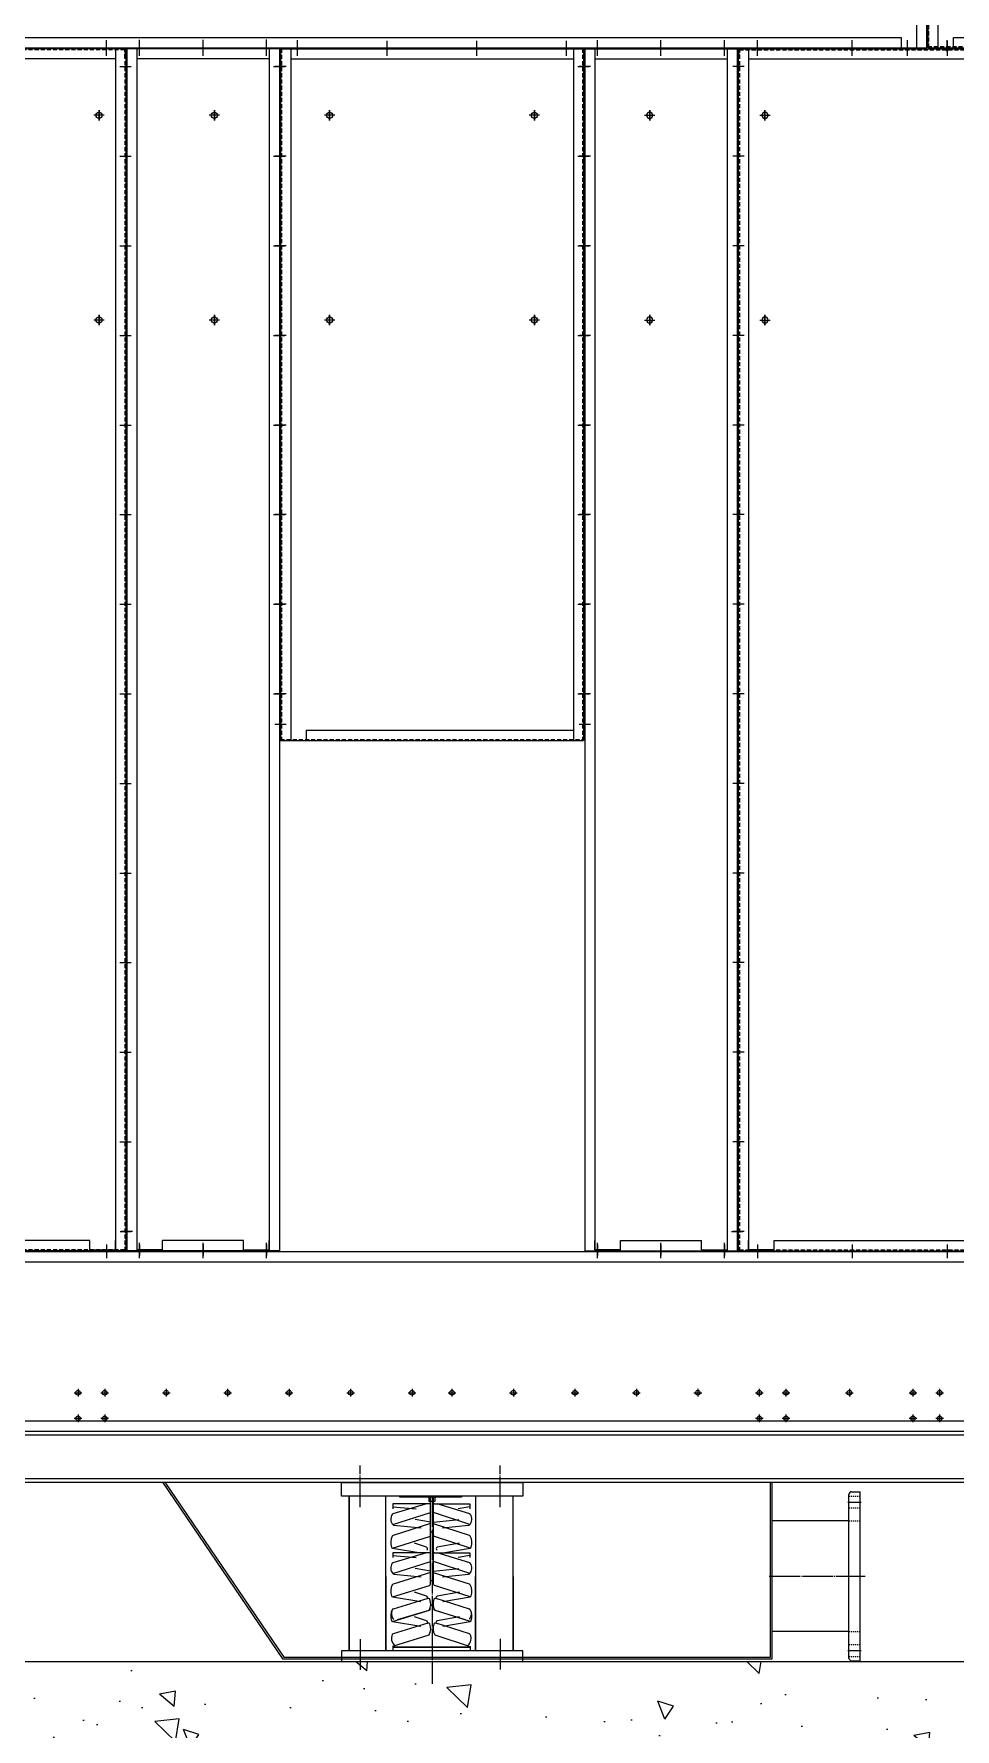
# Model space of a CAD drawing. Header units: millimetres. Extents: x 3659 to 28539, y 2640 to 20234.
# Drawn here: x 17848 to 19647, y 5952 to 9263 of the extents above; entities that cross this region are included whole.
import ezdxf

# ---------------------------------------------------------------- set-up
doc = ezdxf.new("R2010")
doc.units = ezdxf.units.MM
for name, pattern in [('CENTER', [65, 60, -2, 1, -2]), ('HIDDEN', [3, 2, -1]), ('JIS_02_1.0', [2, 1, -1])]:
    doc.linetypes.add(name, pattern=pattern)
for name, color, linetype in [('4', 6, 'Continuous'), ('CENTER', 1, 'CENTER'), ('L1_', 7, 'Continuous'), ('냉각탑_기초', 23, 'Continuous'), ('숨은선', 5, 'HIDDEN')]:
    doc.layers.add(name, color=color, linetype=linetype)

# ---------------------------------------------------------------- blocks, each defined once
blk = doc.blocks.new('A$C232A6A8C')
for p, q in [((2390.6, 350), (210.6, 350)), ((2370.7, 330), (230.6, 330)), ((260.5, 20), (2340.7, 20)), ((210.6, 0), (2390.6, 0))]:
    blk.add_line(p, q)
for centre in [(609.6, 75), (661.6, 75), (781.6, 75), (901.6, 75), (1021.6, 75), (1141.6, 75), (1261.6, 75), (1339.6, 75), (1459.6, 75), (1579.6, 75), (1699.6, 75), (1819.6, 75), (1939.6, 75), (1991.6, 75), (2115.6, 75), (2239.6, 75), (2291.6, 75), (609.6, 25), (661.6, 25), (1939.6, 25), (1991.6, 25), (2239.6, 25), (2291.6, 25)]:
    blk.add_circle(centre, 4.5)
at = {"layer": 'CENTER'}
for p, q in [((665.1, 364.5), (665.1, 343.2)), ((729.6, 364.5), (729.6, 343.2)), ((853.6, 364.5), (853.6, 343.2)), ((977.6, 364.5), (977.6, 343.2)), ((1623.6, 364.5), (1623.6, 343.2)), ((1747.6, 364.5), (1747.6, 343.2)), ((1871.6, 364.5), (1871.6, 343.2)), ((1936.2, 364.5), (1936.2, 343.2)), ((2121.2, 364.5), (2121.2, 343.2)), ((2306.2, 364.5), (2306.2, 343.2)), ((602.1, 75), (617.1, 75)), ((602.1, 75), (617.1, 75)), ((602.1, 75), (617.1, 75)), ((602.1, 75), (617.1, 75)), ((602.1, 75), (617.1, 75)), ((602.1, 75), (617.1, 75)), ((602.1, 75), (617.1, 75)), ((609.6, 82.5), (609.6, 67.5)), ((609.6, 82.5), (609.6, 67.5)), ((609.6, 82.5), (609.6, 67.5)), ((609.6, 82.5), (609.6, 67.5)), ((609.6, 82.5), (609.6, 67.5)), ((609.6, 82.5), (609.6, 67.5)), ((609.6, 82.5), (609.6, 67.5)), ((609.6, 82.5), (609.6, 67.5)), ((609.6, 82.5), (609.6, 67.5)), ((609.6, 82.5), (609.6, 67.5)), ((654.1, 75), (669.1, 75)), ((654.1, 75), (669.1, 75)), ((654.1, 75), (669.1, 75)), ((654.1, 75), (669.1, 75)), ((654.1, 75), (669.1, 75)), ((654.1, 75), (669.1, 75)), ((654.1, 75), (669.1, 75)), ((661.6, 82.5), (661.6, 67.5)), ((661.6, 82.5), (661.6, 67.5)), ((661.6, 82.5), (661.6, 67.5)), ((661.6, 82.5), (661.6, 67.5)), ((661.6, 82.5), (661.6, 67.5)), ((661.6, 82.5), (661.6, 67.5)), ((661.6, 82.5), (661.6, 67.5)), ((661.6, 82.5), (661.6, 67.5)), ((661.6, 82.5), (661.6, 67.5)), ((661.6, 82.5), (661.6, 67.5)), ((774.1, 75), (789.1, 75)), ((774.1, 75), (789.1, 75)), ((774.1, 75), (789.1, 75)), ((774.1, 75), (789.1, 75)), ((774.1, 75), (789.1, 75)), ((774.1, 75), (789.1, 75)), ((774.1, 75), (789.1, 75)), ((781.6, 82.5), (781.6, 67.5)), ((781.6, 82.5), (781.6, 67.5)), ((781.6, 82.5), (781.6, 67.5)), ((781.6, 82.5), (781.6, 67.5)), ((781.6, 82.5), (781.6, 67.5)), ((781.6, 82.5), (781.6, 67.5)), ((781.6, 82.5), (781.6, 67.5)), ((781.6, 82.5), (781.6, 67.5)), ((781.6, 82.5), (781.6, 67.5)), ((781.6, 82.5), (781.6, 67.5)), ((894.1, 75), (909.1, 75)), ((894.1, 75), (909.1, 75)), ((894.1, 75), (909.1, 75)), ((894.1, 75), (909.1, 75)), ((894.1, 75), (909.1, 75)), ((894.1, 75), (909.1, 75)), ((894.1, 75), (909.1, 75)), ((901.6, 82.5), (901.6, 67.5)), ((901.6, 82.5), (901.6, 67.5)), ((901.6, 82.5), (901.6, 67.5)), ((901.6, 82.5), (901.6, 67.5)), ((901.6, 82.5), (901.6, 67.5)), ((901.6, 82.5), (901.6, 67.5)), ((901.6, 82.5), (901.6, 67.5)), ((901.6, 82.5), (901.6, 67.5)), ((901.6, 82.5), (901.6, 67.5)), ((901.6, 82.5), (901.6, 67.5)), ((1014.1, 75), (1029.1, 75)), ((1014.1, 75), (1029.1, 75)), ((1014.1, 75), (1029.1, 75)), ((1014.1, 75), (1029.1, 75)), ((1014.1, 75), (1029.1, 75)), ((1014.1, 75), (1029.1, 75)), ((1014.1, 75), (1029.1, 75)), ((1021.6, 82.5), (1021.6, 67.5)), ((1021.6, 82.5), (1021.6, 67.5)), ((1021.6, 82.5), (1021.6, 67.5)), ((1021.6, 82.5), (1021.6, 67.5)), ((1021.6, 82.5), (1021.6, 67.5)), ((1021.6, 82.5), (1021.6, 67.5)), ((1021.6, 82.5), (1021.6, 67.5)), ((1021.6, 82.5), (1021.6, 67.5)), ((1021.6, 82.5), (1021.6, 67.5)), ((1021.6, 82.5), (1021.6, 67.5)), ((1134.1, 75), (1149.1, 75)), ((1134.1, 75), (1149.1, 75)), ((1134.1, 75), (1149.1, 75)), ((1134.1, 75), (1149.1, 75)), ((1134.1, 75), (1149.1, 75)), ((1134.1, 75), (1149.1, 75)), ((1134.1, 75), (1149.1, 75)), ((1141.6, 82.5), (1141.6, 67.5)), ((1141.6, 82.5), (1141.6, 67.5)), ((1141.6, 82.5), (1141.6, 67.5)), ((1141.6, 82.5), (1141.6, 67.5)), ((1141.6, 82.5), (1141.6, 67.5)), ((1141.6, 82.5), (1141.6, 67.5)), ((1141.6, 82.5), (1141.6, 67.5)), ((1141.6, 82.5), (1141.6, 67.5)), ((1141.6, 82.5), (1141.6, 67.5)), ((1141.6, 82.5), (1141.6, 67.5)), ((1254.1, 75), (1269.1, 75)), ((1254.1, 75), (1269.1, 75)), ((1254.1, 75), (1269.1, 75)), ((1254.1, 75), (1269.1, 75)), ((1254.1, 75), (1269.1, 75)), ((1254.1, 75), (1269.1, 75)), ((1254.1, 75), (1269.1, 75)), ((1261.6, 82.5), (1261.6, 67.5)), ((1261.6, 82.5), (1261.6, 67.5)), ((1261.6, 82.5), (1261.6, 67.5)), ((1261.6, 82.5), (1261.6, 67.5)), ((1261.6, 82.5), (1261.6, 67.5)), ((1261.6, 82.5), (1261.6, 67.5)), ((1261.6, 82.5), (1261.6, 67.5)), ((1261.6, 82.5), (1261.6, 67.5)), ((1261.6, 82.5), (1261.6, 67.5)), ((1261.6, 82.5), (1261.6, 67.5)), ((1332.1, 75), (1347.1, 75)), ((1332.1, 75), (1347.1, 75)), ((1332.1, 75), (1347.1, 75)), ((1332.1, 75), (1347.1, 75)), ((1332.1, 75), (1347.1, 75)), ((1332.1, 75), (1347.1, 75)), ((1332.1, 75), (1347.1, 75)), ((1339.6, 82.5), (1339.6, 67.5)), ((1339.6, 82.5), (1339.6, 67.5)), ((1339.6, 82.5), (1339.6, 67.5)), ((1339.6, 82.5), (1339.6, 67.5)), ((1339.6, 82.5), (1339.6, 67.5)), ((1339.6, 82.5), (1339.6, 67.5)), ((1339.6, 82.5), (1339.6, 67.5)), ((1339.6, 82.5), (1339.6, 67.5)), ((1339.6, 82.5), (1339.6, 67.5)), ((1339.6, 82.5), (1339.6, 67.5)), ((1452.1, 75), (1467.1, 75)), ((1452.1, 75), (1467.1, 75)), ((1452.1, 75), (1467.1, 75)), ((1452.1, 75), (1467.1, 75)), ((1452.1, 75), (1467.1, 75)), ((1452.1, 75), (1467.1, 75)), ((1452.1, 75), (1467.1, 75)), ((1459.6, 82.5), (1459.6, 67.5)), ((1459.6, 82.5), (1459.6, 67.5)), ((1459.6, 82.5), (1459.6, 67.5)), ((1459.6, 82.5), (1459.6, 67.5)), ((1459.6, 82.5), (1459.6, 67.5)), ((1459.6, 82.5), (1459.6, 67.5)), ((1459.6, 82.5), (1459.6, 67.5)), ((1459.6, 82.5), (1459.6, 67.5)), ((1459.6, 82.5), (1459.6, 67.5)), ((1459.6, 82.5), (1459.6, 67.5)), ((1572.1, 75), (1587.1, 75)), ((1572.1, 75), (1587.1, 75)), ((1572.1, 75), (1587.1, 75)), ((1572.1, 75), (1587.1, 75)), ((1572.1, 75), (1587.1, 75)), ((1572.1, 75), (1587.1, 75)), ((1572.1, 75), (1587.1, 75)), ((1579.6, 82.5), (1579.6, 67.5)), ((1579.6, 82.5), (1579.6, 67.5)), ((1579.6, 82.5), (1579.6, 67.5)), ((1579.6, 82.5), (1579.6, 67.5)), ((1579.6, 82.5), (1579.6, 67.5)), ((1579.6, 82.5), (1579.6, 67.5)), ((1579.6, 82.5), (1579.6, 67.5)), ((1579.6, 82.5), (1579.6, 67.5)), ((1579.6, 82.5), (1579.6, 67.5)), ((1579.6, 82.5), (1579.6, 67.5)), ((1692.1, 75), (1707.1, 75)), ((1692.1, 75), (1707.1, 75)), ((1692.1, 75), (1707.1, 75)), ((1692.1, 75), (1707.1, 75)), ((1692.1, 75), (1707.1, 75)), ((1692.1, 75), (1707.1, 75)), ((1692.1, 75), (1707.1, 75)), ((1699.6, 82.5), (1699.6, 67.5)), ((1699.6, 82.5), (1699.6, 67.5)), ((1699.6, 82.5), (1699.6, 67.5)), ((1699.6, 82.5), (1699.6, 67.5)), ((1699.6, 82.5), (1699.6, 67.5)), ((1699.6, 82.5), (1699.6, 67.5)), ((1699.6, 82.5), (1699.6, 67.5)), ((1699.6, 82.5), (1699.6, 67.5)), ((1699.6, 82.5), (1699.6, 67.5)), ((1699.6, 82.5), (1699.6, 67.5)), ((1812.1, 75), (1827.1, 75)), ((1812.1, 75), (1827.1, 75)), ((1812.1, 75), (1827.1, 75)), ((1812.1, 75), (1827.1, 75)), ((1812.1, 75), (1827.1, 75)), ((1812.1, 75), (1827.1, 75)), ((1812.1, 75), (1827.1, 75)), ((1819.6, 82.5), (1819.6, 67.5)), ((1819.6, 82.5), (1819.6, 67.5)), ((1819.6, 82.5), (1819.6, 67.5)), ((1819.6, 82.5), (1819.6, 67.5)), ((1819.6, 82.5), (1819.6, 67.5)), ((1819.6, 82.5), (1819.6, 67.5)), ((1819.6, 82.5), (1819.6, 67.5)), ((1819.6, 82.5), (1819.6, 67.5)), ((1819.6, 82.5), (1819.6, 67.5)), ((1819.6, 82.5), (1819.6, 67.5)), ((1932.1, 75), (1947.1, 75)), ((1932.1, 75), (1947.1, 75)), ((1932.1, 75), (1947.1, 75)), ((1932.1, 75), (1947.1, 75)), ((1932.1, 75), (1947.1, 75)), ((1932.1, 75), (1947.1, 75)), ((1932.1, 75), (1947.1, 75)), ((1939.6, 82.5), (1939.6, 67.5)), ((1939.6, 82.5), (1939.6, 67.5)), ((1939.6, 82.5), (1939.6, 67.5)), ((1939.6, 82.5), (1939.6, 67.5)), ((1939.6, 82.5), (1939.6, 67.5)), ((1939.6, 82.5), (1939.6, 67.5)), ((1939.6, 82.5), (1939.6, 67.5)), ((1939.6, 82.5), (1939.6, 67.5)), ((1939.6, 82.5), (1939.6, 67.5)), ((1939.6, 82.5), (1939.6, 67.5)), ((1984.1, 75), (1999.1, 75)), ((1984.1, 75), (1999.1, 75)), ((1984.1, 75), (1999.1, 75)), ((1984.1, 75), (1999.1, 75)), ((1984.1, 75), (1999.1, 75)), ((1984.1, 75), (1999.1, 75)), ((1984.1, 75), (1999.1, 75)), ((1991.6, 82.5), (1991.6, 67.5)), ((1991.6, 82.5), (1991.6, 67.5)), ((1991.6, 82.5), (1991.6, 67.5)), ((1991.6, 82.5), (1991.6, 67.5)), ((1991.6, 82.5), (1991.6, 67.5)), ((1991.6, 82.5), (1991.6, 67.5)), ((1991.6, 82.5), (1991.6, 67.5)), ((1991.6, 82.5), (1991.6, 67.5)), ((1991.6, 82.5), (1991.6, 67.5)), ((1991.6, 82.5), (1991.6, 67.5)), ((2108.1, 75), (2123.1, 75)), ((2108.1, 75), (2123.1, 75)), ((2108.1, 75), (2123.1, 75)), ((2108.1, 75), (2123.1, 75)), ((2108.1, 75), (2123.1, 75)), ((2108.1, 75), (2123.1, 75)), ((2108.1, 75), (2123.1, 75)), ((2115.6, 82.5), (2115.6, 67.5)), ((2115.6, 82.5), (2115.6, 67.5)), ((2115.6, 82.5), (2115.6, 67.5)), ((2115.6, 82.5), (2115.6, 67.5)), ((2115.6, 82.5), (2115.6, 67.5)), ((2115.6, 82.5), (2115.6, 67.5)), ((2115.6, 82.5), (2115.6, 67.5)), ((2115.6, 82.5), (2115.6, 67.5)), ((2115.6, 82.5), (2115.6, 67.5)), ((2115.6, 82.5), (2115.6, 67.5)), ((2232.1, 75), (2247.1, 75)), ((2232.1, 75), (2247.1, 75)), ((2232.1, 75), (2247.1, 75)), ((2232.1, 75), (2247.1, 75)), ((2232.1, 75), (2247.1, 75)), ((2232.1, 75), (2247.1, 75)), ((2232.1, 75), (2247.1, 75)), ((2239.6, 82.5), (2239.6, 67.5)), ((2239.6, 82.5), (2239.6, 67.5)), ((2239.6, 82.5), (2239.6, 67.5)), ((2239.6, 82.5), (2239.6, 67.5)), ((2239.6, 82.5), (2239.6, 67.5)), ((2239.6, 82.5), (2239.6, 67.5)), ((2239.6, 82.5), (2239.6, 67.5)), ((2239.6, 82.5), (2239.6, 67.5)), ((2239.6, 82.5), (2239.6, 67.5)), ((2239.6, 82.5), (2239.6, 67.5)), ((2284.1, 75), (2299.1, 75)), ((2284.1, 75), (2299.1, 75)), ((2284.1, 75), (2299.1, 75)), ((2284.1, 75), (2299.1, 75)), ((2284.1, 75), (2299.1, 75)), ((2284.1, 75), (2299.1, 75)), ((2284.1, 75), (2299.1, 75)), ((2291.6, 82.5), (2291.6, 67.5)), ((2291.6, 82.5), (2291.6, 67.5)), ((2291.6, 82.5), (2291.6, 67.5)), ((2291.6, 82.5), (2291.6, 67.5)), ((2291.6, 82.5), (2291.6, 67.5)), ((2291.6, 82.5), (2291.6, 67.5)), ((2291.6, 82.5), (2291.6, 67.5)), ((2291.6, 82.5), (2291.6, 67.5)), ((2291.6, 82.5), (2291.6, 67.5)), ((2291.6, 82.5), (2291.6, 67.5)), ((602.1, 25), (617.1, 25)), ((602.1, 25), (617.1, 25)), ((602.1, 25), (617.1, 25)), ((602.1, 25), (617.1, 25)), ((602.1, 25), (617.1, 25)), ((602.1, 25), (617.1, 25)), ((602.1, 25), (617.1, 25)), ((609.6, 32.5), (609.6, 17.5)), ((609.6, 32.5), (609.6, 17.5)), ((609.6, 32.5), (609.6, 17.5)), ((609.6, 32.5), (609.6, 17.5)), ((609.6, 32.5), (609.6, 17.5)), ((609.6, 32.5), (609.6, 17.5)), ((609.6, 32.5), (609.6, 17.5)), ((609.6, 32.5), (609.6, 17.5)), ((609.6, 32.5), (609.6, 17.5)), ((609.6, 32.5), (609.6, 17.5)), ((654.1, 25), (669.1, 25)), ((654.1, 25), (669.1, 25)), ((654.1, 25), (669.1, 25)), ((654.1, 25), (669.1, 25)), ((654.1, 25), (669.1, 25)), ((654.1, 25), (669.1, 25)), ((654.1, 25), (669.1, 25)), ((661.6, 32.5), (661.6, 17.5)), ((661.6, 32.5), (661.6, 17.5)), ((661.6, 32.5), (661.6, 17.5)), ((661.6, 32.5), (661.6, 17.5)), ((661.6, 32.5), (661.6, 17.5)), ((661.6, 32.5), (661.6, 17.5)), ((661.6, 32.5), (661.6, 17.5)), ((661.6, 32.5), (661.6, 17.5)), ((661.6, 32.5), (661.6, 17.5)), ((661.6, 32.5), (661.6, 17.5)), ((1932.1, 25), (1947.1, 25)), ((1932.1, 25), (1947.1, 25)), ((1932.1, 25), (1947.1, 25)), ((1932.1, 25), (1947.1, 25)), ((1932.1, 25), (1947.1, 25)), ((1932.1, 25), (1947.1, 25)), ((1932.1, 25), (1947.1, 25)), ((1939.6, 32.5), (1939.6, 17.5)), ((1939.6, 32.5), (1939.6, 17.5)), ((1939.6, 32.5), (1939.6, 17.5)), ((1939.6, 32.5), (1939.6, 17.5)), ((1939.6, 32.5), (1939.6, 17.5)), ((1939.6, 32.5), (1939.6, 17.5)), ((1939.6, 32.5), (1939.6, 17.5)), ((1939.6, 32.5), (1939.6, 17.5)), ((1939.6, 32.5), (1939.6, 17.5)), ((1939.6, 32.5), (1939.6, 17.5)), ((1984.1, 25), (1999.1, 25)), ((1984.1, 25), (1999.1, 25)), ((1984.1, 25), (1999.1, 25)), ((1984.1, 25), (1999.1, 25)), ((1984.1, 25), (1999.1, 25)), ((1984.1, 25), (1999.1, 25)), ((1984.1, 25), (1999.1, 25)), ((1991.6, 32.5), (1991.6, 17.5)), ((1991.6, 32.5), (1991.6, 17.5)), ((1991.6, 32.5), (1991.6, 17.5)), ((1991.6, 32.5), (1991.6, 17.5)), ((1991.6, 32.5), (1991.6, 17.5)), ((1991.6, 32.5), (1991.6, 17.5)), ((1991.6, 32.5), (1991.6, 17.5)), ((1991.6, 32.5), (1991.6, 17.5)), ((1991.6, 32.5), (1991.6, 17.5)), ((1991.6, 32.5), (1991.6, 17.5)), ((2232.1, 25), (2247.1, 25)), ((2232.1, 25), (2247.1, 25)), ((2232.1, 25), (2247.1, 25)), ((2232.1, 25), (2247.1, 25)), ((2232.1, 25), (2247.1, 25)), ((2232.1, 25), (2247.1, 25)), ((2232.1, 25), (2247.1, 25)), ((2239.6, 32.5), (2239.6, 17.5)), ((2239.6, 32.5), (2239.6, 17.5)), ((2239.6, 32.5), (2239.6, 17.5)), ((2239.6, 32.5), (2239.6, 17.5)), ((2239.6, 32.5), (2239.6, 17.5)), ((2239.6, 32.5), (2239.6, 17.5)), ((2239.6, 32.5), (2239.6, 17.5)), ((2239.6, 32.5), (2239.6, 17.5)), ((2239.6, 32.5), (2239.6, 17.5)), ((2239.6, 32.5), (2239.6, 17.5)), ((2284.1, 25), (2299.1, 25)), ((2284.1, 25), (2299.1, 25)), ((2284.1, 25), (2299.1, 25)), ((2284.1, 25), (2299.1, 25)), ((2284.1, 25), (2299.1, 25)), ((2284.1, 25), (2299.1, 25)), ((2284.1, 25), (2299.1, 25)), ((2291.6, 32.5), (2291.6, 17.5)), ((2291.6, 32.5), (2291.6, 17.5)), ((2291.6, 32.5), (2291.6, 17.5)), ((2291.6, 32.5), (2291.6, 17.5)), ((2291.6, 32.5), (2291.6, 17.5)), ((2291.6, 32.5), (2291.6, 17.5)), ((2291.6, 32.5), (2291.6, 17.5)), ((2291.6, 32.5), (2291.6, 17.5)), ((2291.6, 32.5), (2291.6, 17.5)), ((2291.6, 32.5), (2291.6, 17.5))]:
    blk.add_line(p, q, dxfattribs=at)
blk = doc.blocks.new('A$C246B6C69')
for p, q in [((10.7, 14.4), (10.7, 2362.4)), ((1010.7, 2362.4), (10.7, 2362.4)), ((10.7, 14.4), (10.7, 2362.4)), ((1010.7, 2362.4), (10.7, 2362.4)), ((30.7, 14.4), (30.7, 2362.4)), ((30.7, 14.4), (30.7, 2362.4)), ((990.7, 2362.4), (990.7, 14.4)), ((990.7, 2362.4), (990.7, 14.4)), ((1010.7, 2362.4), (1010.7, 14.4)), ((1010.7, 2362.4), (1010.7, 14.4)), ((1010.7, 2342.7), (1010.7, 2362.4)), ((990.7, 2342.4), (30.7, 2342.4)), ((990.7, 2342.4), (30.7, 2342.4)), ((30.7, 34.4), (30.7, 34.4)), ((30.7, 16.4), (30.7, 34.4)), ((30.7, 34.4), (30.7, 34.4)), ((30.7, 16.4), (30.7, 34.4)), ((940.7, 34.4), (74.7, 34.4)), ((74.7, 16.4), (74.7, 34.4)), ((940.7, 34.4), (74.7, 34.4)), ((74.7, 16.4), (74.7, 34.4)), ((940.7, 16.4), (940.7, 34.4)), ((940.7, 16.4), (940.7, 34.4)), ((990.7, 34.4), (990.7, 34.4)), ((990.7, 16.4), (990.7, 34.4)), ((990.7, 34.4), (990.7, 34.4)), ((990.7, 16.4), (990.7, 34.4)), ((1010.7, 14.4), (10.7, 14.4)), ((1010.7, 14.4), (10.7, 14.4)), ((74.7, 16.4), (30.7, 16.4)), ((74.7, 16.4), (30.7, 16.4)), ((940.7, 16.4), (990.7, 16.4)), ((940.7, 16.4), (990.7, 16.4))]:
    blk.add_line(p, q)
for centre in [(958.7, 2232.4), (958.7, 2232.4), (958.7, 2232.4), (958.7, 2232.4), (958.7, 2232.4), (958.7, 2232.4), (958.7, 2232.4), (958.7, 2232.4), (958.7, 1832.4), (958.7, 1832.4), (958.7, 1832.4), (958.7, 1832.4), (958.7, 1832.4), (958.7, 1832.4), (958.7, 1832.4), (958.7, 1832.4)]:
    blk.add_circle(centre, 6)
at = {"layer": 'CENTER'}
for p, q in [((48.2, 2356.4), (48.2, 2378.9)), ((233.2, 2356.4), (233.2, 2378.9)), ((418.2, 2356.4), (418.2, 2378.9)), ((603.2, 2356.4), (603.2, 2378.9)), ((680.2, 2356.4), (680.2, 2378.9)), ((788.2, 2356.4), (788.2, 2378.9)), ((973.2, 2356.4), (973.2, 2378.9)), ((21.9, 2327.4), (0, 2327.4)), ((999.5, 2327.4), (1021.4, 2327.4)), ((968.7, 2232.4), (948.7, 2232.4)), ((968.7, 2232.4), (948.7, 2232.4)), ((968.7, 2232.4), (948.7, 2232.4)), ((968.7, 2232.4), (948.7, 2232.4)), ((968.7, 2232.4), (948.7, 2232.4)), ((968.7, 2232.4), (948.7, 2232.4)), ((968.7, 2232.4), (948.7, 2232.4)), ((968.7, 2232.4), (948.7, 2232.4)), ((958.7, 2222.4), (958.7, 2242.4)), ((958.7, 2242.4), (958.7, 2222.4)), ((958.7, 2242.4), (958.7, 2222.4)), ((958.7, 2242.4), (958.7, 2222.4)), ((958.7, 2222.4), (958.7, 2242.4)), ((958.7, 2242.4), (958.7, 2222.4)), ((958.7, 2242.4), (958.7, 2222.4)), ((958.7, 2242.4), (958.7, 2222.4)), ((21.9, 2152.4), (0, 2152.4)), ((999.5, 2152.4), (1021.4, 2152.4)), ((21.9, 1977.4), (0, 1977.4)), ((999.5, 1977.4), (1021.4, 1977.4)), ((968.7, 1832.4), (948.7, 1832.4)), ((968.7, 1832.4), (948.7, 1832.4)), ((968.7, 1832.4), (948.7, 1832.4)), ((968.7, 1832.4), (948.7, 1832.4)), ((968.7, 1832.4), (948.7, 1832.4)), ((968.7, 1832.4), (948.7, 1832.4)), ((968.7, 1832.4), (948.7, 1832.4)), ((968.7, 1832.4), (948.7, 1832.4)), ((958.7, 1822.4), (958.7, 1842.4)), ((958.7, 1842.4), (958.7, 1822.4)), ((958.7, 1842.4), (958.7, 1822.4)), ((958.7, 1842.4), (958.7, 1822.4)), ((958.7, 1822.4), (958.7, 1842.4)), ((958.7, 1842.4), (958.7, 1822.4)), ((958.7, 1842.4), (958.7, 1822.4)), ((958.7, 1842.4), (958.7, 1822.4)), ((21.9, 1802.4), (0, 1802.4)), ((999.5, 1802.4), (1021.4, 1802.4)), ((21.9, 1627.4), (0, 1627.4)), ((999.5, 1627.4), (1021.4, 1627.4)), ((21.9, 1452.4), (0, 1452.4)), ((999.5, 1452.4), (1021.4, 1452.4)), ((21.9, 1277.4), (0, 1277.4)), ((999.5, 1277.4), (1021.4, 1277.4)), ((21.9, 1102.4), (0, 1102.4)), ((999.5, 1102.4), (1021.4, 1102.4)), ((21.9, 927.4), (0, 927.4)), ((999.5, 927.4), (1021.4, 927.4)), ((21.9, 752.4), (0, 752.4)), ((999.5, 752.4), (1021.4, 752.4)), ((21.9, 577.4), (0, 577.4)), ((999.5, 577.4), (1021.4, 577.4)), ((21.9, 402.4), (0, 402.4)), ((999.5, 402.4), (1021.4, 402.4)), ((21.9, 227.4), (0, 227.4)), ((999.5, 227.4), (1021.4, 227.4)), ((21.9, 52.4), (0, 52.4)), ((999.5, 52.4), (1021.4, 52.4)), ((48.2, 21.3), (48.2, 0)), ((233.2, 21.3), (233.2, 0)), ((418.2, 21.3), (418.2, 0)), ((603.2, 21.3), (603.2, 0)), ((788.2, 21.3), (788.2, 0)), ((973.2, 21.3), (973.2, 0))]:
    blk.add_line(p, q, dxfattribs=at)
at = {"layer": '숨은선', "ltscale": 4}
for p, q in [((12.7, 14.4), (12.7, 2362.4)), ((12.7, 14.4), (12.7, 2362.4)), ((1008.7, 2360.4), (12.7, 2360.4)), ((1008.7, 2360.4), (12.7, 2360.4)), ((1008.7, 2362.4), (1008.7, 14.4)), ((1008.7, 2362.4), (1008.7, 14.4)), ((1008.7, 2344.7), (1008.7, 2362.4)), ((1008.7, 16.4), (12.7, 16.4)), ((1008.7, 16.4), (12.7, 16.4))]:
    blk.add_line(p, q, dxfattribs=at)
blk = doc.blocks.new('A$C303A38E9')
for p, q in [((511.2, 2364), (213.2, 2364)), ((213.2, 2364), (213.2, 16)), ((511.2, 2364), (213.2, 2364)), ((233.2, 2364), (233.2, 16)), ((491.2, 2364), (491.2, 16)), ((491.2, 2364), (491.2, 16)), ((511.2, 2364), (511.2, 16)), ((511.2, 2364), (511.2, 16)), ((491.2, 2344), (233.2, 2344)), ((491.2, 2344), (233.2, 2344)), ((441.2, 36), (283.2, 36)), ((441.2, 36), (283.2, 36)), ((283.2, 18), (283.2, 36)), ((283.2, 18), (283.2, 36)), ((441.2, 18), (441.2, 36)), ((441.2, 18), (441.2, 36)), ((491.2, 36), (491.2, 36)), ((491.2, 18), (491.2, 36)), ((491.2, 36), (491.2, 36)), ((491.2, 18), (491.2, 36)), ((511.2, 16), (213.2, 16)), ((511.2, 16), (213.2, 16)), ((283.2, 18), (233.2, 18)), ((441.2, 18), (491.2, 18)), ((441.2, 18), (491.2, 18))]:
    blk.add_line(p, q)
for centre in [(384.2, 2234), (384.2, 2234), (384.2, 2234), (384.2, 2234), (384.2, 2234), (384.2, 2234), (384.2, 2234), (384.2, 2234), (384.2, 1834), (384.2, 1834), (384.2, 1834), (384.2, 1834), (384.2, 1834), (384.2, 1834), (384.2, 1834), (384.2, 1834)]:
    blk.add_circle(centre, 6)
at = {"layer": 'CENTER'}
for p, q in [((238.2, 2350), (238.2, 2379.5)), ((362.2, 2350), (362.2, 2379.5)), ((486.2, 2350), (486.2, 2379.5)), ((200, 2329), (221.9, 2329)), ((500, 2329), (521.9, 2329)), ((524.5, 2329), (502.5, 2329)), ((394.2, 2234), (374.2, 2234)), ((394.2, 2234), (374.2, 2234)), ((394.2, 2234), (374.2, 2234)), ((394.2, 2234), (374.2, 2234)), ((394.2, 2234), (374.2, 2234)), ((394.2, 2234), (374.2, 2234)), ((394.2, 2234), (374.2, 2234)), ((394.2, 2234), (374.2, 2234)), ((384.2, 2224), (384.2, 2244)), ((384.2, 2244), (384.2, 2224)), ((384.2, 2244), (384.2, 2224)), ((384.2, 2244), (384.2, 2224)), ((384.2, 2224), (384.2, 2244)), ((384.2, 2244), (384.2, 2224)), ((384.2, 2244), (384.2, 2224)), ((384.2, 2244), (384.2, 2224)), ((200, 2154), (221.9, 2154)), ((500, 2154), (521.9, 2154)), ((524.5, 2154), (502.5, 2154)), ((200, 1979), (221.9, 1979)), ((500, 1979), (521.9, 1979)), ((524.5, 1979), (502.5, 1979)), ((394.2, 1834), (374.2, 1834)), ((394.2, 1834), (374.2, 1834)), ((394.2, 1834), (374.2, 1834)), ((394.2, 1834), (374.2, 1834)), ((394.2, 1834), (374.2, 1834)), ((394.2, 1834), (374.2, 1834)), ((394.2, 1834), (374.2, 1834)), ((394.2, 1834), (374.2, 1834)), ((384.2, 1824), (384.2, 1844)), ((384.2, 1844), (384.2, 1824)), ((384.2, 1844), (384.2, 1824)), ((384.2, 1844), (384.2, 1824)), ((384.2, 1824), (384.2, 1844)), ((384.2, 1844), (384.2, 1824)), ((384.2, 1844), (384.2, 1824)), ((384.2, 1844), (384.2, 1824)), ((200, 1804), (221.9, 1804)), ((500, 1804), (521.9, 1804)), ((524.5, 1804), (502.5, 1804)), ((200, 1629), (221.9, 1629)), ((500, 1629), (521.9, 1629)), ((524.5, 1629), (502.5, 1629)), ((200, 1454), (221.9, 1454)), ((200, 1454), (221.9, 1454)), ((500, 1454), (521.9, 1454)), ((524.5, 1454), (502.5, 1454)), ((200, 1279), (221.9, 1279)), ((200, 1279), (221.9, 1279)), ((500, 1279), (521.9, 1279)), ((524.5, 1279), (502.5, 1279)), ((200, 1104), (221.9, 1104)), ((200, 1104), (221.9, 1104)), ((500, 1104), (521.9, 1104)), ((524.5, 1104), (502.5, 1104)), ((200, 929), (221.9, 929)), ((200, 929), (221.9, 929)), ((200, 754), (221.9, 754)), ((200, 754), (221.9, 754)), ((200, 579), (221.9, 579)), ((200, 579), (221.9, 579)), ((200, 404), (221.9, 404)), ((200, 404), (221.9, 404)), ((200, 229), (221.9, 229)), ((200, 229), (221.9, 229)), ((224.5, 54), (202.5, 54)), ((238.2, 2), (238.2, 31.5)), ((362.2, 2), (362.2, 31.5)), ((486.2, 2), (486.2, 31.5))]:
    blk.add_line(p, q, dxfattribs=at)
blk = doc.blocks.new('A$C4A3D3E3C')
for p, q in [((10.7, 1351), (10.7, 0)), ((10.7, 1351), (602.7, 1351)), ((30.7, 1351), (30.7, 0)), ((30.7, 1331), (582.7, 1331)), ((582.7, 1351), (582.7, 0)), ((602.7, 1351), (602.7, 0)), ((10.7, 0), (602.7, 0)), ((60.7, 20), (60.7, 0)), ((60.7, 20), (582.7, 20))]:
    blk.add_line(p, q)
for centre in [(106.6, 1221), (106.6, 1221), (106.6, 1221), (106.6, 1221), (506.6, 1221), (506.6, 1221), (506.6, 1221), (506.6, 1221), (106.6, 821), (106.6, 821), (106.6, 821), (106.6, 821), (506.6, 821), (506.6, 821), (506.6, 821), (506.6, 821)]:
    blk.add_circle(centre, 6)
at = {"layer": 'CENTER'}
for p, q in [((44.2, 1337), (44.2, 1366.5)), ((219.2, 1337), (219.2, 1366.5)), ((394.2, 1337), (394.2, 1366.5)), ((569.2, 1337), (569.2, 1366.5)), ((21.9, 1316), (0, 1316)), ((615.9, 1316), (594, 1316)), ((106.6, 1211), (106.6, 1231)), ((106.6, 1231), (106.6, 1211)), ((106.6, 1231), (106.6, 1211)), ((106.6, 1231), (106.6, 1211)), ((506.6, 1211), (506.6, 1231)), ((506.6, 1231), (506.6, 1211)), ((506.6, 1231), (506.6, 1211)), ((506.6, 1231), (506.6, 1211)), ((116.6, 1221), (96.6, 1221)), ((116.6, 1221), (96.6, 1221)), ((116.6, 1221), (96.6, 1221)), ((116.6, 1221), (96.6, 1221)), ((516.6, 1221), (496.6, 1221)), ((516.6, 1221), (496.6, 1221)), ((516.6, 1221), (496.6, 1221)), ((516.6, 1221), (496.6, 1221)), ((21.9, 1141), (0, 1141)), ((615.9, 1141), (594, 1141)), ((21.9, 966), (0, 966)), ((615.9, 966), (594, 966)), ((106.6, 811), (106.6, 831)), ((106.6, 831), (106.6, 811)), ((106.6, 831), (106.6, 811)), ((106.6, 831), (106.6, 811)), ((506.6, 811), (506.6, 831)), ((506.6, 831), (506.6, 811)), ((506.6, 831), (506.6, 811)), ((506.6, 831), (506.6, 811)), ((116.6, 821), (96.6, 821)), ((116.6, 821), (96.6, 821)), ((116.6, 821), (96.6, 821)), ((116.6, 821), (96.6, 821)), ((516.6, 821), (496.6, 821)), ((516.6, 821), (496.6, 821)), ((516.6, 821), (496.6, 821)), ((516.6, 821), (496.6, 821)), ((21.9, 791), (0, 791)), ((615.9, 791), (594, 791)), ((21.9, 616), (0, 616)), ((615.9, 616), (594, 616)), ((21.9, 441), (0, 441)), ((615.9, 441), (594, 441)), ((21.9, 266), (0, 266)), ((615.9, 266), (594, 266)), ((21.9, 91), (0, 91)), ((615.9, 91), (594, 91)), ((21.9, 31), (0, 31)), ((615.9, 31), (594, 31))]:
    blk.add_line(p, q, dxfattribs=at)
at = {"layer": '숨은선', "ltscale": 4}
for p, q in [((12.7, 1351), (12.7, 0)), ((600.7, 1351), (600.7, 0)), ((10.7, 2), (602.7, 2))]:
    blk.add_line(p, q, dxfattribs=at)
blk = doc.blocks.new('A$C29DC3867')
for p, q in [((2122.6, 315.2), (2122.6, 17.2)), ((2142.6, 17.2), (2142.6, 315.2)), ((2142.6, 17.2), (2142.6, 315.2)), ((2142.6, 315.2), (2142.6, 17.2)), ((260.6, 37.2), (2092.6, 37.2)), ((210.6, 17.2), (2142.6, 17.2))]:
    blk.add_line(p, q)
at = {"color": 7}
blk.add_line((2092.6, 37.2), (2092.6, 17.2), dxfattribs=at)
at = {"layer": 'CENTER'}
for p, q in [((853.6, 3.7), (853.6, 33.2)), ((541.1, 1.2), (541.1, 30.7)), ((605.6, 3.2), (605.6, 32.7)), ((729.6, 3.2), (729.6, 32.7)), ((914.1, 2.4), (914.1, 32)), ((914.1, 1.2), (914.1, 30.7)), ((914.1, 1.2), (914.1, 30.7)), ((914.1, 1.2), (914.1, 30.7)), ((1089.1, 1.2), (1089.1, 30.7)), ((1089.1, 1.2), (1089.1, 30.7)), ((1089.1, 1.2), (1089.1, 30.7)), ((1089.1, 1.2), (1089.1, 30.7)), ((1264.1, 1.2), (1264.1, 30.7)), ((1264.1, 1.2), (1264.1, 30.7)), ((1264.1, 1.2), (1264.1, 30.7)), ((1264.1, 1.2), (1264.1, 30.7)), ((1439.1, 1.2), (1439.1, 30.7)), ((1439.1, 1.2), (1439.1, 30.7)), ((1499.6, 2.4), (1499.6, 32)), ((1623.6, 2.4), (1623.6, 32)), ((1747.6, 2.4), (1747.6, 32)), ((1812.1, 1.2), (1812.1, 30.7)), ((1812.1, 1.2), (1812.1, 30.7)), ((1997.1, 1.2), (1997.1, 30.7)), ((2105.1, 1.2), (2105.1, 30.7))]:
    blk.add_line(p, q, dxfattribs=at)
blk = doc.blocks.new('A$C2D151E2C')
for p, q in [((0, 314), (50, 314)), ((0, 16), (0, 314)), ((0, 314), (50, 314)), ((0, 16), (0, 314)), ((0, 314), (0, 16)), ((0, 314), (1632, 314)), ((20, 314), (20, 16)), ((1612, 16), (1612, 314)), ((1632, 16), (1632, 314)), ((1632, 314), (1632, 16)), ((20, 294), (1612, 294)), ((1582, 36), (20, 36)), ((1582, 16), (1582, 36)), ((1632, 16), (0, 16))]:
    blk.add_line(p, q)
at = {"color": 7}
blk.add_line((0, 314), (1632, 314), dxfattribs=at)
for centre in [(25, 289), (25, 289), (25, 289), (25, 289), (77, 283), (77, 283), (77, 283), (77, 283), (1073, 283), (1073, 283), (1073, 283), (1073, 283), (1125, 289), (1125, 289), (1125, 289), (1125, 289), (1177, 289), (1177, 289), (1177, 289), (1177, 289), (1177, 239), (1177, 239), (1177, 239), (1177, 239), (25, 165), (25, 165), (25, 165), (25, 165), (77, 183), (77, 183), (77, 183), (77, 183), (1073, 183), (1073, 183), (1073, 183), (1073, 183), (1125, 165), (1125, 165), (1125, 165), (1125, 165), (77, 126), (77, 126), (77, 126), (77, 126), (575, 106), (575, 106), (575, 106), (575, 106), (1073, 126), (1073, 126), (1073, 126), (1073, 126), (77, 86), (77, 86), (77, 86), (77, 86), (1073, 86), (1073, 86), (1073, 86), (1073, 86), (25, 41), (25, 41), (25, 41), (25, 41), (1125, 41), (1125, 41), (1125, 41), (1125, 41)]:
    blk.add_circle(centre, 4.5)
at = {"layer": 'CENTER'}
for p, q in [((1177, 300), (1177, 329.5)), ((1357, 329.5), (1357, 300)), ((1537, 328.7), (1537, 299.2)), ((17.5, 289), (32.5, 289)), ((17.5, 289), (32.5, 289)), ((17.5, 289), (32.5, 289)), ((17.5, 289), (32.5, 289)), ((20, 289), (30, 289)), ((20, 289), (30, 289)), ((20, 289), (30, 289)), ((20, 289), (30, 289)), ((25, 281.5), (25, 296.5)), ((25, 296.5), (25, 281.5)), ((25, 296.5), (25, 281.5)), ((25, 296.5), (25, 281.5)), ((25, 284), (25, 294)), ((25, 294), (25, 284)), ((25, 294), (25, 284)), ((25, 294), (25, 284)), ((69.5, 283), (84.5, 283)), ((69.5, 283), (84.5, 283)), ((69.5, 283), (84.5, 283)), ((69.5, 283), (84.5, 283)), ((82, 283), (72, 283)), ((82, 283), (72, 283)), ((82, 283), (72, 283)), ((82, 283), (72, 283)), ((77, 275.5), (77, 290.5)), ((77, 290.5), (77, 275.5)), ((77, 290.5), (77, 275.5)), ((77, 290.5), (77, 275.5)), ((77, 288.6), (77, 277.2)), ((1065.5, 283), (1080.5, 283)), ((1065.5, 283), (1080.5, 283)), ((1065.5, 283), (1080.5, 283)), ((1065.5, 283), (1080.5, 283)), ((1068, 283), (1078, 283)), ((1068, 283), (1078, 283)), ((1068, 283), (1078, 283)), ((1068, 283), (1078, 283)), ((1073, 275.5), (1073, 290.5)), ((1073, 290.5), (1073, 275.5)), ((1073, 290.5), (1073, 275.5)), ((1073, 290.5), (1073, 275.5)), ((1073, 288.6), (1073, 277.2)), ((1117.5, 289), (1132.5, 289)), ((1117.5, 289), (1132.5, 289)), ((1117.5, 289), (1132.5, 289)), ((1117.5, 289), (1132.5, 289)), ((1130, 289), (1120, 289)), ((1130, 289), (1120, 289)), ((1130, 289), (1120, 289)), ((1130, 289), (1120, 289)), ((1125, 281.5), (1125, 296.5)), ((1125, 296.5), (1125, 281.5)), ((1125, 296.5), (1125, 281.5)), ((1125, 296.5), (1125, 281.5)), ((1125, 284), (1125, 294)), ((1125, 294), (1125, 284)), ((1125, 294), (1125, 284)), ((1125, 294), (1125, 284)), ((1169.5, 289), (1184.5, 289)), ((1169.5, 289), (1184.5, 289)), ((1169.5, 289), (1184.5, 289)), ((1169.5, 289), (1184.5, 289)), ((1171.3, 289), (1182.7, 289)), ((1182.7, 289), (1171.3, 289)), ((1177, 281.5), (1177, 296.5)), ((1177, 296.5), (1177, 281.5)), ((1177, 296.5), (1177, 281.5)), ((1177, 296.5), (1177, 281.5)), ((1169.5, 239), (1184.5, 239)), ((1169.5, 239), (1184.5, 239)), ((1169.5, 239), (1184.5, 239)), ((1169.5, 239), (1184.5, 239)), ((1171.3, 239), (1182.7, 239)), ((1182.7, 239), (1171.3, 239)), ((1177, 231.5), (1177, 246.5)), ((1177, 246.5), (1177, 231.5)), ((1177, 246.5), (1177, 231.5)), ((1177, 246.5), (1177, 231.5)), ((1177, 231.3), (1177, 244.7)), ((25, 157.5), (25, 172.5)), ((25, 172.5), (25, 157.5)), ((25, 172.5), (25, 157.5)), ((25, 172.5), (25, 157.5)), ((25, 160), (25, 170)), ((25, 170), (25, 160)), ((25, 170), (25, 160)), ((25, 170), (25, 160)), ((69.5, 183), (84.5, 183)), ((69.5, 183), (84.5, 183)), ((69.5, 183), (84.5, 183)), ((69.5, 183), (84.5, 183)), ((82, 183), (72, 183)), ((82, 183), (72, 183)), ((82, 183), (72, 183)), ((82, 183), (72, 183)), ((77, 175.5), (77, 190.5)), ((77, 190.5), (77, 175.5)), ((77, 190.5), (77, 175.5)), ((77, 190.5), (77, 175.5)), ((77, 188.6), (77, 177.2)), ((1065.5, 183), (1080.5, 183)), ((1065.5, 183), (1080.5, 183)), ((1065.5, 183), (1080.5, 183)), ((1065.5, 183), (1080.5, 183)), ((1068, 183), (1078, 183)), ((1068, 183), (1078, 183)), ((1068, 183), (1078, 183)), ((1068, 183), (1078, 183)), ((1073, 175.5), (1073, 190.5)), ((1073, 190.5), (1073, 175.5)), ((1073, 190.5), (1073, 175.5)), ((1073, 190.5), (1073, 175.5)), ((1073, 188.6), (1073, 177.2)), ((1125, 157.5), (1125, 172.5)), ((1125, 172.5), (1125, 157.5)), ((1125, 172.5), (1125, 157.5)), ((1125, 172.5), (1125, 157.5)), ((1125, 160), (1125, 170)), ((1125, 170), (1125, 160)), ((1125, 170), (1125, 160)), ((1125, 170), (1125, 160)), ((17.5, 165), (32.5, 165)), ((17.5, 165), (32.5, 165)), ((17.5, 165), (32.5, 165)), ((17.5, 165), (32.5, 165)), ((20, 165), (30, 165)), ((20, 165), (30, 165)), ((20, 165), (30, 165)), ((20, 165), (30, 165)), ((77, 118.5), (77, 133.5)), ((77, 133.5), (77, 118.5)), ((77, 133.5), (77, 118.5)), ((77, 133.5), (77, 118.5)), ((1073, 118.5), (1073, 133.5)), ((1073, 133.5), (1073, 118.5)), ((1073, 133.5), (1073, 118.5)), ((1073, 133.5), (1073, 118.5)), ((1117.5, 165), (1132.5, 165)), ((1117.5, 165), (1132.5, 165)), ((1117.5, 165), (1132.5, 165)), ((1117.5, 165), (1132.5, 165)), ((1130, 165), (1120, 165)), ((1130, 165), (1120, 165)), ((1130, 165), (1120, 165)), ((1130, 165), (1120, 165)), ((69.5, 126), (84.5, 126)), ((69.5, 126), (84.5, 126)), ((69.5, 126), (84.5, 126)), ((69.5, 126), (84.5, 126)), ((82.7, 126), (71.3, 126)), ((71.3, 126), (82.7, 126)), ((77, 131.7), (77, 120.3)), ((567.5, 106), (582.5, 106)), ((567.5, 106), (582.5, 106)), ((567.5, 106), (582.5, 106)), ((567.5, 106), (582.5, 106)), ((580.7, 106), (569.3, 106)), ((575, 98.5), (575, 113.5)), ((575, 113.5), (575, 98.5)), ((575, 113.5), (575, 98.5)), ((575, 113.5), (575, 98.5)), ((575, 111.7), (575, 100.3)), ((1065.5, 126), (1080.5, 126)), ((1065.5, 126), (1080.5, 126)), ((1065.5, 126), (1080.5, 126)), ((1065.5, 126), (1080.5, 126)), ((1067.3, 126), (1078.7, 126)), ((1078.7, 126), (1067.3, 126)), ((1073, 131.7), (1073, 120.3)), ((69.5, 86), (84.5, 86)), ((69.5, 86), (84.5, 86)), ((69.5, 86), (84.5, 86)), ((69.5, 86), (84.5, 86)), ((82.7, 86), (71.3, 86)), ((71.3, 86), (82.7, 86)), ((77, 78.5), (77, 93.5)), ((77, 93.5), (77, 78.5)), ((77, 93.5), (77, 78.5)), ((77, 93.5), (77, 78.5)), ((77, 80.3), (77, 91.7)), ((1065.5, 86), (1080.5, 86)), ((1065.5, 86), (1080.5, 86)), ((1065.5, 86), (1080.5, 86)), ((1065.5, 86), (1080.5, 86)), ((1067.3, 86), (1078.7, 86)), ((1078.7, 86), (1067.3, 86)), ((1073, 78.5), (1073, 93.5)), ((1073, 93.5), (1073, 78.5)), ((1073, 93.5), (1073, 78.5)), ((1073, 93.5), (1073, 78.5)), ((1073, 80.3), (1073, 91.7)), ((17.5, 41), (32.5, 41)), ((17.5, 41), (32.5, 41)), ((17.5, 41), (32.5, 41)), ((17.5, 41), (32.5, 41)), ((25, 33.5), (25, 48.5)), ((25, 48.5), (25, 33.5)), ((25, 48.5), (25, 33.5)), ((25, 48.5), (25, 33.5)), ((1117.5, 41), (1132.5, 41)), ((1117.5, 41), (1132.5, 41)), ((1117.5, 41), (1132.5, 41)), ((1117.5, 41), (1132.5, 41)), ((1130, 41), (1120, 41)), ((1130, 41), (1120, 41)), ((1130, 41), (1120, 41)), ((1130, 41), (1120, 41)), ((1125, 33.5), (1125, 48.5)), ((1125, 48.5), (1125, 33.5)), ((1125, 48.5), (1125, 33.5)), ((1125, 48.5), (1125, 33.5)), ((1125, 36), (1125, 46)), ((1125, 46), (1125, 36)), ((1125, 46), (1125, 36)), ((1125, 46), (1125, 36)), ((37.5, 0), (37.5, 29.5)), ((222.5, 0), (222.5, 29.5)), ((407.5, 0), (407.5, 29.5)), ((592.5, 0), (592.5, 29.5)), ((777.5, 0), (777.5, 29.5)), ((962.5, 0), (962.5, 29.5)), ((1039.5, 0), (1039.5, 29.5)), ((1224.5, 0), (1224.5, 29.5)), ((1409.5, 29.5), (1409.5, 0)), ((1594.5, 29.5), (1594.5, 0))]:
    blk.add_line(p, q, dxfattribs=at)
at = {"layer": '숨은선', "ltscale": 4}
for p, q in [((0, 312), (1632, 312)), ((2, 310), (2, 18)), ((1630, 16), (1630, 314)), ((1632, 18), (0, 18))]:
    blk.add_line(p, q, dxfattribs=at)
blk = doc.blocks.new('151235')
at = {"layer": '4', "color": 3, "linetype": 'CENTER'}
blk.add_line((618512.4, 174048.5), (618512.4, 173681.5), dxfattribs=at)
at = {"layer": 'L1_', "color": 1, "linetype": 'CENTER'}
for p, q in [((618372.1, 174026.5), (618372.1, 174108.5)), ((618645.5, 174026.5), (618645.5, 174108.5)), ((618372.1, 173768.8), (618372.1, 173709)), ((618645.5, 173769.7), (618645.5, 173709.9))]:
    blk.add_line(p, q, dxfattribs=at)
at = {"layer": 'L1_', "color": 2, "linetype": 'Continuous'}
for p, q in [((618435.6, 174027.7), (618481.2, 174023.8)), ((618586.4, 174027.7), (618563.2, 174023.8)), ((618435.8, 173993.1), (618509.3, 174016.3)), ((618509.3, 173997.3), (618479.8, 174002.4)), ((618586.1, 173993.1), (618515.5, 174016.1)), ((618515.6, 173997.3), (618565, 174002.5)), ((618509.3, 173978.9), (618515.6, 173978.9)), ((618435.6, 173932.2), (618481.2, 173928.3)), ((618586.4, 173932.2), (618563.2, 173928.3)), ((618435.8, 173897.5), (618509.3, 173920.8)), ((618509.3, 173901.7), (618479.8, 173906.9)), ((618586.1, 173897.5), (618515.5, 173920.6)), ((618515.6, 173901.8), (618565, 173907)), ((618509.3, 173883.4), (618515.6, 173883.4)), ((618509.3, 173835.2), (618515.5, 173835.2)), ((618435.6, 173755.3), (618435.6, 173746.5)), ((618586.4, 173753.2), (618436.1, 173753.2)), ((618437, 173753.2), (618586.8, 173753.2))]:
    blk.add_line(p, q, dxfattribs=at)
for points in [[(618335.4, 174048.5), (618335.4, 174075.3), (618689.4, 174075.3), (618689.4, 174048.5)], [(618335.4, 173746.5), (618335.4, 173725.3), (618689.4, 173725.3), (618689.4, 173746.5)]]:
    blk.add_lwpolyline(points, close=True, dxfattribs=at)
for points in [[(618422.3, 173891.2), (618422.3, 173746.5), (618422.3, 174048.5), (618350.9, 174048.5), (618350.9, 173746.5), (618350.9, 174048.5)], [(618508.8, 174033.3), (618435.6, 174033.3), (618435.6, 174023.7)], [(618570, 174048.5), (618570, 174046.5), (618449.3, 174046.5), (618449.3, 174048.5)], [(618506.1, 174046.5), (618506.1, 174038.3), (618518.7, 174038.3), (618518.7, 174046.5)], [(618517, 174033.3), (618515.6, 174033.3), (618586.4, 174033.3), (618586.4, 174023.7)], [(618671.1, 173891.2), (618671.1, 173746.5), (618671.1, 174048.5), (618597.2, 174048.5), (618597.2, 173746.5), (618597.2, 173891.2)], [(618508.8, 173937.8), (618435.6, 173937.8), (618435.6, 173928.2)], [(618517, 173937.8), (618515.6, 173937.8), (618586.4, 173937.8), (618586.4, 173928.2)], [(618584.9, 173753.2), (618435.6, 173753.2), (618583.5, 173753.2)]]:
    blk.add_lwpolyline(points, dxfattribs=at)
for points in [[(618501.9, 174033.3), (618436, 174013.6, 0.121527), (618434.9, 174012.7, 0.386325), (618436.5, 173992.3, 0.145829), (618438.1, 173991.6), (618491.4, 173986.3)], [(618435.3, 173947), (618507.5, 173969.7, 0.292707), (618509.3, 173972.4), (618509.3, 174048.5)], [(618435.3, 173851.5), (618507.5, 173874.1, 0.292707), (618509.3, 173876.9), (618509.3, 174025.3)], [(618586.6, 173947), (618517.3, 173969.4, -0.292707), (618515.6, 173972.2), (618515.6, 174048.5)], [(618586.6, 173851.5), (618517.3, 173873.9, -0.292707), (618515.6, 173876.7), (618515.6, 174025.3)], [(618533, 173986.3), (618583.9, 173991.6, 0.145829), (618585.4, 173992.3, 0.386325), (618587.1, 174012.7, 0.121527), (618585.9, 174013.6), (618522.5, 174033.3)], [(618509.3, 173994.6), (618436.3, 173971.6, 0.158837), (618434.9, 173970.3, 0.216598), (618433.2, 173948.8, 0.243141), (618435.2, 173946.9), (618490.7, 173937.8)], [(618533.6, 173937.8), (618586.8, 173946.9, 0.243141), (618588.8, 173948.8, 0.216598), (618587, 173970.3, 0.158837), (618585.6, 173971.6), (618515.6, 173994.4)], [(618502, 173943, 0.681848), (618501.7, 173948.6), (618478.4, 173956.2)], [(618566, 173956.2), (618522.7, 173948.6, 0.681848), (618522.4, 173943)], [(618501.9, 173937.8), (618436, 173918.1, 0.121527), (618434.9, 173917.2, 0.386325), (618436.5, 173896.8, 0.145829), (618438.1, 173896.1), (618491.4, 173890.8)], [(618533, 173890.8), (618583.9, 173896.1, 0.145829), (618585.4, 173896.8, 0.386325), (618587.1, 173917.2, 0.121527), (618585.9, 173918.1), (618522.5, 173937.8)], [(618509.3, 173899.1), (618436.3, 173876.1, 0.158837), (618434.9, 173874.8, 0.216598), (618433.2, 173853.3, 0.243141), (618435.2, 173851.4), (618490.7, 173842.3)], [(618533.6, 173842.3), (618586.8, 173851.4, 0.243141), (618588.8, 173853.3, 0.216598), (618587, 173874.8, 0.158837), (618585.6, 173876.1), (618515.6, 173898.8)], [(618502, 173847.5, 0.681848), (618501.7, 173853.1), (618478.4, 173860.7)], [(618566, 173860.7), (618522.7, 173853.1, 0.681848), (618522.4, 173847.5)], [(618436.3, 173827.8, 0.158837), (618434.9, 173826.6, 0.216598), (618433.1, 173805, 0.243141), (618435.1, 173803.2), (618490.7, 173794.1)], [(618444.7, 173807.6), (618506.8, 173825.6, 0.231447), (618508.2, 173846.9, 0.426931), (618504.1, 173848.5), (618436.3, 173827.8, 0.174154), (618434.9, 173826.4, 0.289418), (618437, 173807.6)], [(618435.3, 173803.3), (618507.5, 173825.9, 0.292707), (618509.3, 173828.7)], [(618585.6, 173827.8), (618520.2, 173848.5, 0.426931), (618516.2, 173846.9, 0.231447), (618517.6, 173825.6), (618577.2, 173807.6)], [(618586.6, 173803.3), (618517.3, 173825.7, -0.292707), (618515.5, 173828.4)], [(618533.6, 173794.1), (618586.7, 173803.2, 0.243141), (618588.8, 173805, 0.216598), (618587, 173826.6, 0.158837), (618585.6, 173827.8, -0.174154), (618587.1, 173826.4, -0.289418), (618584.9, 173807.6)], [(618435.6, 173755.2), (618506.7, 173777.3, 0.231447), (618508.1, 173798.6, 0.426931), (618504.1, 173800.2), (618436.3, 173779.6, 0.174154), (618434.8, 173778.2, 0.342211), (618439.4, 173756.9)], [(618502, 173799.3, 0.681848), (618501.6, 173804.9), (618478.3, 173812.5)], [(618582.5, 173756.9, 0.342211), (618587, 173778.2, 0.174154), (618585.6, 173779.6), (618520.2, 173800.2, 0.426931), (618516.2, 173798.6, 0.231447), (618517.6, 173777.3), (618586.8, 173754.9), (618586.8, 173746.5)], [(618566, 173812.5), (618522.7, 173804.9, 0.681848), (618522.3, 173799.3)]]:
    blk.add_lwpolyline(points, format="xyb", dxfattribs=at)

msp = doc.modelspace()

# ---------------------------------------------------------------- hatches: boundary and pattern name
at = {"layer": '냉각탑_기초', "ltscale": 30}
h = msp.add_hatch(dxfattribs=at)
h.set_pattern_fill('AR-CONC', color=256, scale=50, angle=90, style=0)
h.set_pattern_definition([(140, (34950.18, -8894.78), (31.376, 358.63), [37.5, -412.5]), (85, (34950.2, -8894.8), (-376.096, -69.3757), [30, -330]), (190.4514, (34952.8, -8864.9), (-344.72, 289.2547), [31.87, -350.571]), (136.1842, (34850.2, -8894.8), (82.7595, 533.6205), [56.25, -618.75]), (186.6356, (34857.1, -8850.3), (-487.059, 467.331), [47.805, -525.856]), (81.1842, (34850.2, -8894.8), (-487.059, 467.331), [45, -495]), (111, (34875.18, -8844.78), (201.3094, 298.4535), [37.5, -412.5]), (56, (34875.2, -8844.8), (-362.575, 121.6577), [30, -330]), (161.4514, (34891.96, -8819.9), (-161.265, 420.1113), [31.87, -350.571]), (127.5, (34950.18, -8894.78), (-166.4469, 6.0799), [0, -326, 0, -335, 0, -331.25]), (97.5, (34950.18, -8894.78), (-197.2059, 131.5348), [0, -191, 0, -318.5, 0, -126.25]), (57.5, (34950.18, -9006.28), (11.2774, 266.9112), [0, -125, 0, -390, 0, -517.5]), (47.5, (34950.18, -9056.28), (-50.0525, 291.593), [0, -162.5, 0, -259, 0, -367.5])])
h.paths.add_polyline_path([(21442.56, 6083.74), (21442.56, 5483.74), (15808.56, 5483.74), (15808.56, 6083.74)])

# ---------------------------------------------------------------- linework, layer by layer
for p, q in [((17980.47, 6608.74), (17980.47, 6608.74)), ((16075.56, 6526.24), (21225.56, 6526.24)), ((16075.56, 6441.24), (21225.56, 6441.24)), ((16075.56, 6433.74), (21225.56, 6433.74)), ((18099.4, 6433.74), (18333.7, 6088.94)), ((18099.4, 6433.74), (18333.7, 6088.94)), ((18103.8, 6433.74), (18335.94, 6092.14)), ((18103.8, 6433.74), (18335.94, 6092.14)), ((19286.36, 6092.14), (19286.36, 6433.74)), ((19289.56, 6088.94), (19289.56, 6433.74)), ((19439.53, 6090.29), (19439.53, 6410.29)), ((19444.53, 6415.29), (19461.53, 6415.29)), ((19461.53, 6085.29), (19461.53, 6415.29)), ((18335.94, 6092.14), (19286.36, 6092.14)), ((18335.94, 6092.14), (19286.36, 6092.14)), ((18333.7, 6088.94), (19289.56, 6088.94)), ((18333.7, 6088.94), (19289.56, 6088.94)), ((19444.53, 6085.29), (19461.53, 6085.29))]:
    msp.add_line(p, q)
at = {"linetype": 'JIS_02_1.0', "ltscale": 2}
for p, q in [((19439.53, 6406.79), (19461.53, 6406.79)), ((19439.53, 6383.79), (19461.53, 6383.79)), ((19439.53, 6358.44), (19461.53, 6358.44)), ((19439.53, 6142.14), (19461.53, 6142.14)), ((19439.53, 6116.79), (19461.53, 6116.79)), ((19439.53, 6093.79), (19461.53, 6093.79))]:
    msp.add_line(p, q, dxfattribs=at)
at = {"color": 7}
for p, q in [((19439.53, 6358.44), (19289.56, 6358.44)), ((19439.53, 6358.44), (19289.56, 6358.44)), ((19439.53, 6358.44), (19366.36, 6358.44)), ((19439.53, 6142.14), (19289.56, 6142.14)), ((19439.53, 6142.14), (19289.56, 6142.14)), ((19439.53, 6142.14), (19366.36, 6142.14))]:
    msp.add_line(p, q, dxfattribs=at)
for centre, start, end in [((19444.53, 6410.29), 90, 180), ((19444.53, 6090.29), 180, 270)]:
    msp.add_arc(centre, 5, start, end)
at = {"layer": 'CENTER', "ltscale": 2}
for p, q in [((19437.53, 6395.29), (19463.53, 6395.29)), ((19437.53, 6105.29), (19463.53, 6105.29))]:
    msp.add_line(p, q, dxfattribs=at)
at = {"layer": 'CENTER'}
msp.add_line((19283.77, 6250.29), (19471.53, 6250.29), dxfattribs=at)
msp.add_line((19283.77, 6250.29), (19471.53, 6250.29), dxfattribs=at)
at = {"layer": '냉각탑_기초', "ltscale": 30}
msp.add_lwpolyline([(21442.56, 6083.74), (21442.56, 5483.74), (15808.56, 5483.74), (15808.56, 6083.74)], close=True, dxfattribs=at)

# ---------------------------------------------------------------- block references
at = {"color": 7}
for name, p in [('A$C29DC3867', (17448.93, 9218.53)), ('A$C246B6C69', (17016.87, 6871.35)), ('A$C303A38E9', (17816.32, 6869.76)), ('A$C4A3D3E3C', (18318.87, 7882.74)), ('A$C232A6A8C', (17324.93, 6533.74)), ('151235', (-599886.86, -167641.57))]:
    msp.add_blockref(name, p, dxfattribs=at)
at = {"color": 7, "xscale": -1}
for name, p in [('A$C2D151E2C', (21225.56, 9219.76)), ('A$C303A38E9', (19434.8, 6869.76)), ('A$C246B6C69', (20234.25, 6871.35))]:
    msp.add_blockref(name, p, dxfattribs=at)

doc.saveas('drawing.dxf')
